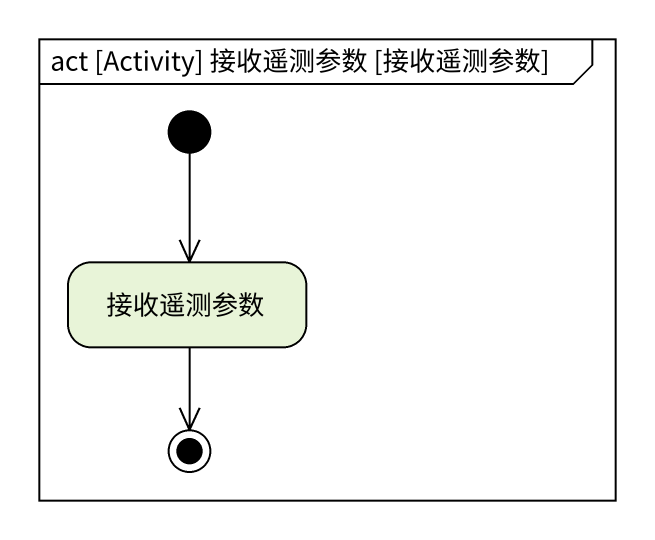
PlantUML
@startuml
mainframe act [Activity] 接收遥测参数 [接收遥测参数]
hide empty description
state 接收遥测参数
[*] --> 接收遥测参数
接收遥测参数 --> [*]
@enduml
